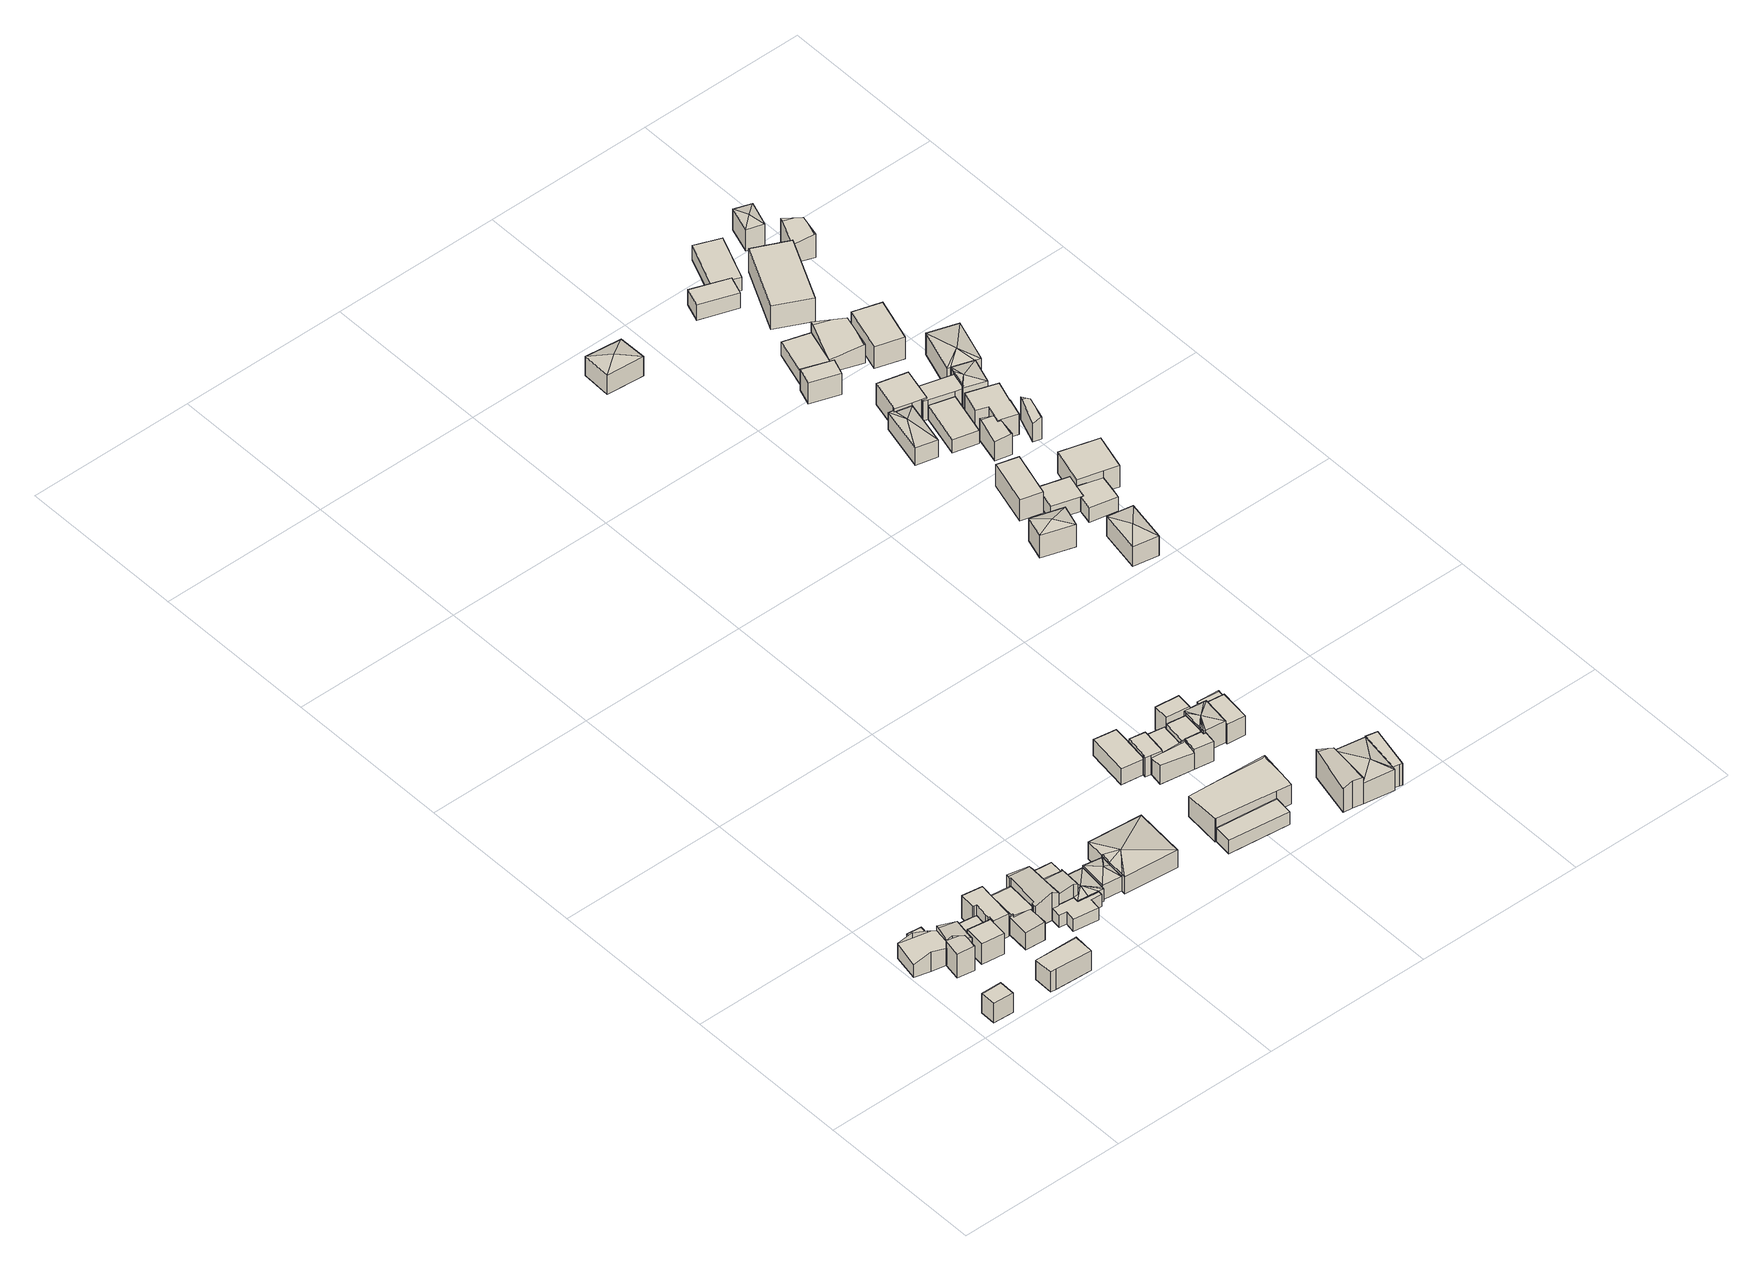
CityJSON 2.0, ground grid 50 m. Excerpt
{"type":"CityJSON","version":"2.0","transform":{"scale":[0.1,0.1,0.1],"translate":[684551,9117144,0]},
"CityObjects":{
"building1":{"type":"Building","attributes":{"Building Type":"Residential","Roof Shape":"gable","Roof Material":"Concrete Glazed Tile","Roof Material Code":"1","Roof Direction":"west","Building Height":6.56,"Roof Slope":25.6,"Footprint Area":29.04,"Solar PV Capacity Low":3.64,"Solar PV Capacity High":4.78,"Solar Annual Energy Low":5243,"Solar Annual Energy High":6910,"Suitable PV Area":21.71},"geometry":[{"type":"MultiSurface","lod":"2.2","boundaries":[[[0,1,2,3]],[[3,2,4,5]],[[2,1,6,4]],[[1,0,7,6]],[[0,3,5,7]],[[5,4,6,7]]]}]},
"building2":{"type":"Building","attributes":{"Building Type":"Residential","Roof Shape":"gable","Roof Material":"Concrete Aluminum Tile","Roof Material Code":"2","Roof Direction":"west","Building Height":4.33,"Roof Slope":33.1,"Footprint Area":86.75,"Solar PV Capacity Low":10.86,"Solar PV Capacity High":14.27,"Solar Annual Energy Low":15661,"Solar Annual Energy High":20641,"Suitable PV Area":64.84},"geometry":[{"type":"MultiSurface","lod":"2.2","boundaries":[[[8,9,10,11,12,13,14,15,16,17,18,19,20]],[[20,19,21,22]],[[19,23,21]],[[19,18,24,23]],[[18,17,25,24]],[[17,16,26,25]],[[16,15,27,26]],[[15,14,28,27]],[[14,13,29,28]],[[13,12,30,29]],[[12,11,31,30]],[[11,10,32,31]],[[10,9,33,32]],[[9,8,34,33]],[[8,20,22,34]],[[22,21,23,24,25,26,27,28,29,30,31,32,33,34]]]}]},
"building3":{"type":"Building","attributes":{"Building Type":"Residential","Roof Shape":"gable","Roof Material":"Concrete Glazed Tile","Roof Material Code":"1","Roof Direction":"west","Building Height":8,"Roof Slope":30.1,"Footprint Area":25.9,"Solar PV Capacity Low":3.24,"Solar PV Capacity High":4.26,"Solar Annual Energy Low":4676,"Solar Annual Energy High":6163,"Suitable PV Area":19.36},"geometry":[{"type":"MultiSurface","lod":"2.2","boundaries":[[[35,15,14,36,37]],[[37,36,38,39]],[[36,14,40,38]],[[14,15,41,40]],[[15,35,42,41]],[[35,37,39,42]],[[39,38,40,41,42]]]}]},
"building4":{"type":"Building","attributes":{"Building Type":"Residential","Roof Shape":"flat","Roof Material":"Concrete Glazed Tile","Roof Material Code":"1","Roof Direction":"west","Building Height":4.83,"Roof Slope":14.3,"Footprint Area":10.75,"Solar PV Capacity Low":1.35,"Solar PV Capacity High":1.77,"Solar Annual Energy Low":1941,"Solar Annual Energy High":2558,"Suitable PV Area":8.04},"geometry":[{"type":"MultiSurface","lod":"2.2","boundaries":[[[43,10,9,44]],[[44,9,45,46]],[[9,10,47,45]],[[10,43,48,47]],[[43,44,46,48]],[[46,45,47,48]]]}]},
"building5":{"type":"Building","attributes":{"Building Type":"Residential","Roof Shape":"gable","Roof Material":"Concrete Aluminum Tile","Roof Material Code":"2","Roof Direction":"west","Building Height":5.15,"Roof Slope":32.8,"Footprint Area":44.01,"Solar PV Capacity Low":5.51,"Solar PV Capacity High":7.24,"Solar Annual Energy Low":7946,"Solar Annual Energy High":10472,"Suitable PV Area":32.9},"geometry":[{"type":"MultiSurface","lod":"2.2","boundaries":[[[8,20,19,18,17,16,15,35,49,50,51]],[[51,50,52,53]],[[50,49,54,52]],[[49,35,55,54]],[[35,15,27,55]],[[15,16,56,27]],[[16,17,57,56]],[[17,18,58,57]],[[18,19,59,58]],[[19,20,60,59]],[[20,8,61,60]],[[8,51,53,61]],[[53,52,54,55,27,56,57,58,59,60,61]]]}]},
"building6":{"type":"Building","attributes":{"Building Type":"Residential","Roof Shape":"flat","Roof Material":"Concrete Glazed Tile","Roof Material Code":"1","Roof Direction":"west","Building Height":7.14,"Roof Slope":8.6,"Footprint Area":41.27,"Solar PV Capacity Low":5.17,"Solar PV Capacity High":6.79,"Solar Annual Energy Low":7451,"Solar Annual Energy High":9820,"Suitable PV Area":30.85},"geometry":[{"type":"MultiSurface","lod":"2.2","boundaries":[[[62,63,50,64,65,66,67]],[[67,66,68,69]],[[66,65,70,68]],[[65,64,71,70]],[[64,50,72,71]],[[50,63,73,72]],[[63,62,74,73]],[[62,67,69,74]],[[69,68,70,71,72,73,74]]]}]},
"building7":{"type":"Building","attributes":{"Building Type":"Residential","Roof Shape":"flat","Roof Material":"Concrete Glazed Tile","Roof Material Code":"1","Roof Direction":"west","Building Height":4.22,"Roof Slope":12.8,"Footprint Area":33.57,"Solar PV Capacity Low":4.2,"Solar PV Capacity High":5.52,"Solar Annual Energy Low":6061,"Solar Annual Energy High":7987,"Suitable PV Area":25.09},"geometry":[{"type":"MultiSurface","lod":"2.2","boundaries":[[[62,75,76,77,78,51,50,63]],[[63,50,79,80]],[[50,51,81,79]],[[51,78,82,81]],[[78,77,83,82]],[[77,76,84,83]],[[76,75,85,84]],[[75,62,86,85]],[[62,63,80,86]],[[80,79,81,82,83,84,85,86]]]}]},
"building8":{"type":"Building","attributes":{"Building Type":"Residential","Roof Shape":"gable","Roof Material":"Concrete Glazed Tile","Roof Material Code":"1","Roof Direction":"west","Building Height":6.62,"Roof Slope":29.9,"Footprint Area":75,"Solar PV Capacity Low":9.39,"Solar PV Capacity High":12.33,"Solar Annual Energy Low":13540,"Solar Annual Energy High":17845,"Suitable PV Area":56.06},"geometry":[{"type":"MultiSurface","lod":"2.2","boundaries":[[[87,88,89,90,91]],[[91,90,92,93]],[[90,89,94,92]],[[89,88,95,94]],[[88,87,96,95]],[[87,91,93,96]],[[93,92,94,95,96]]]}]},
"building9":{"type":"Building","attributes":{"Building Type":"Residential","Roof Shape":"shed","Roof Material":"Concrete Glazed Tile","Roof Material Code":"1","Roof Direction":"west","Building Height":7.67,"Roof Slope":14.9,"Footprint Area":63.16,"Solar PV Capacity Low":7.91,"Solar PV Capacity High":10.39,"Solar Annual Energy Low":11404,"Solar Annual Energy High":15029,"Suitable PV Area":47.21},"geometry":[{"type":"MultiSurface","lod":"2.2","boundaries":[[[97,78,77,76,75,62,67,66,98,99]],[[99,98,100,101]],[[98,66,102,100]],[[66,67,103,102]],[[67,62,104,103]],[[62,75,105,104]],[[75,76,106,105]],[[76,77,107,106]],[[77,78,108,107]],[[78,97,109,108]],[[97,99,101,109]],[[101,100,102,103,104,105,106,107,108,109]]]}]},
"building10":{"type":"Building","attributes":{"Building Type":"Residential","Roof Shape":"gable","Roof Material":"Clay Tile Shingle","Roof Material Code":"3","Roof Direction":"west","Building Height":5.82,"Roof Slope":33.6,"Footprint Area":36.24,"Solar PV Capacity Low":4.54,"Solar PV Capacity High":5.96,"Solar Annual Energy Low":6543,"Solar Annual Energy High":8623,"Suitable PV Area":27.09},"geometry":[{"type":"MultiSurface","lod":"2.2","boundaries":[[[110,111,112,113,114,115,116,117]],[[117,116,118,119]],[[116,115,120,118]],[[115,114,121,120]],[[114,113,122,121]],[[113,112,123,122]],[[112,111,124,123]],[[111,110,125,124]],[[110,117,119,125]],[[119,118,120,121,122,123,124,125]]]}]},
"building11":{"type":"Building","attributes":{"Building Type":"Residential","Roof Shape":"shed","Roof Material":"Concrete Aluminum Tile","Roof Material Code":"2","Roof Direction":"west","Building Height":5.62,"Roof Slope":10.4,"Footprint Area":59.29,"Solar PV Capacity Low":7.42,"Solar PV Capacity High":9.75,"Solar Annual Energy Low":10705,"Solar Annual Energy High":14108,"Suitable PV Area":44.32},"geometry":[{"type":"MultiSurface","lod":"2.2","boundaries":[[[117,116,115,126,127,128,129,130]],[[130,129,131,132]],[[129,128,133,131]],[[128,127,134,133]],[[127,126,135,134]],[[126,115,136,135]],[[115,116,137,136]],[[116,117,138,137]],[[117,130,132,138]],[[132,131,133,134,135,136,137,138]]]}]},
"building12":{"type":"Building","attributes":{"Building Type":"Residential","Roof Shape":"gable","Roof Material":"Concrete Aluminum Tile","Roof Material Code":"2","Roof Direction":"west","Building Height":7.51,"Roof Slope":33.9,"Footprint Area":84.85,"Solar PV Capacity Low":10.62,"Solar PV Capacity High":13.95,"Solar Annual Energy Low":15319,"Solar Annual Energy High":20189,"Suitable PV Area":63.43},"geometry":[{"type":"MultiSurface","lod":"2.2","boundaries":[[[139,129,128,127,126,140,141,142,143,144,145,146,147]],[[147,146,148,149]],[[146,145,150,148]],[[145,144,151,150]],[[144,143,152,151]],[[143,142,153,152]],[[142,141,154,153]],[[141,140,155,154]],[[140,126,156,155]],[[126,127,157,156]],[[127,128,158,157]],[[128,129,159,158]],[[129,139,160,159]],[[139,147,149,160]],[[149,148,150,151,152,153,154,155,156,157,158,159,160]]]}]},
"building13":{"type":"Building","attributes":{"Building Type":"Residential","Roof Shape":"flat","Roof Material":"Concrete Glazed Tile","Roof Material Code":"1","Roof Direction":"west","Building Height":4.14,"Roof Slope":5.6,"Footprint Area":54.64,"Solar PV Capacity Low":6.84,"Solar PV Capacity High":8.99,"Solar Annual Energy Low":9864,"Solar Annual Energy High":13000,"Suitable PV Area":40.84},"geometry":[{"type":"MultiSurface","lod":"2.2","boundaries":[[[161,162,163,164,165,166,144,143,142,167,168,169,170,171]],[[171,170,172,173]],[[170,169,174,172]],[[169,168,175,174]],[[168,167,176,175]],[[167,142,177,176]],[[142,143,178,177]],[[143,144,179,178]],[[144,166,180,179]],[[166,165,181,180]],[[165,164,182,181]],[[164,163,183,182]],[[163,162,184,183]],[[162,161,185,184]],[[161,171,173,185]],[[173,172,174,175,176,177,178,179,180,181,182,183,184,185]]]}]},
"building14":{"type":"Building","attributes":{"Building Type":"Residential","Roof Shape":"gable","Roof Material":"Concrete Aluminum Tile","Roof Material Code":"2","Roof Direction":"west","Building Height":7.46,"Roof Slope":31.8,"Footprint Area":38.6,"Solar PV Capacity Low":4.83,"Solar PV Capacity High":6.35,"Solar Annual Energy Low":6969,"Solar Annual Energy High":9184,"Suitable PV Area":28.85},"geometry":[{"type":"MultiSurface","lod":"2.2","boundaries":[[[186,145,144,166,165,187,188,189]],[[189,188,190,191]],[[188,187,192,190]],[[187,165,193,192]],[[165,166,194,193]],[[166,144,195,194]],[[144,145,150,195]],[[145,186,196,150]],[[186,189,191,196]],[[190,192,193,194,195,150,196,191]]]}]},
"building15":{"type":"Building","attributes":{"Building Type":"Residential","Roof Shape":"gable","Roof Material":"Concrete Glazed Tile","Roof Material Code":"1","Roof Direction":"west","Building Height":6.41,"Roof Slope":27.8,"Footprint Area":28.3,"Solar PV Capacity Low":3.54,"Solar PV Capacity High":4.65,"Solar Annual Energy Low":5110,"Solar Annual Energy High":6734,"Suitable PV Area":21.16},"geometry":[{"type":"MultiSurface","lod":"2.2","boundaries":[[[146,145,186,189,197,198,199]],[[199,198,200,201]],[[198,197,202,200]],[[197,189,203,202]],[[189,186,204,203]],[[186,145,205,204]],[[145,146,206,205]],[[146,199,201,206]],[[201,200,202,203,204,205,206]]]}]},
"building16":{"type":"Building","attributes":{"Building Type":"Residential","Roof Shape":"hip","Roof Material":"Concrete Aluminum Tile","Roof Material Code":"2","Roof Direction":"west","Building Height":4.28,"Roof Slope":26.3,"Footprint Area":61.11,"Solar PV Capacity Low":7.65,"Solar PV Capacity High":10.05,"Solar Annual Energy Low":11032,"Solar Annual Energy High":14540,"Suitable PV Area":45.68},"geometry":[{"type":"MultiSurface","lod":"2.2","boundaries":[[[197,189,188,187,165,164,163,162,207,208,209]],[[209,208,210,211]],[[208,207,212,210]],[[207,162,213,212]],[[162,163,214,213]],[[163,164,215,214]],[[164,165,216,215]],[[165,187,217,216]],[[187,188,218,217]],[[188,189,219,218]],[[189,197,220,219]],[[197,209,211,220]],[[211,210,221]],[[210,212,221]],[[212,213,221]],[[213,214,221]],[[214,215,221]],[[215,216,221]],[[216,217,221]],[[217,218,221]],[[218,219,221]],[[219,220,221]],[[220,211,221]]]}]},
"building17":{"type":"Building","attributes":{"Building Type":"Residential","Roof Shape":"hip","Roof Material":"Concrete Aluminum Tile","Roof Material Code":"2","Roof Direction":"west","Building Height":5.01,"Roof Slope":21.9,"Footprint Area":48.88,"Solar PV Capacity Low":6.12,"Solar PV Capacity High":8.04,"Solar Annual Energy Low":8825,"Solar Annual Energy High":11631,"Suitable PV Area":36.54},"geometry":[{"type":"MultiSurface","lod":"2.2","boundaries":[[[222,223,209,208,224,225]],[[225,224,226,227]],[[224,208,228,226]],[[208,209,229,228]],[[209,223,230,229]],[[223,222,231,230]],[[222,225,227,231]],[[227,226,232]],[[226,228,232]],[[228,229,232]],[[229,230,232]],[[230,231,232]],[[231,227,232]]]}]},
"building18":{"type":"Building","attributes":{"Building Type":"Residential","Roof Shape":"hip","Roof Material":"Concrete Aluminum Tile","Roof Material Code":"2","Roof Direction":"west","Building Height":5.93,"Roof Slope":24.3,"Footprint Area":249.22,"Solar PV Capacity Low":31.2,"Solar PV Capacity High":40.98,"Solar Annual Energy Low":44995,"Solar Annual Energy High":59300,"Suitable PV Area":186.29},"geometry":[{"type":"MultiSurface","lod":"2.2","boundaries":[[[233,234,235,236,223,222,225,224]],[[224,225,237,238]],[[225,222,239,237]],[[222,223,240,239]],[[223,236,241,240]],[[236,235,242,241]],[[235,234,243,242]],[[234,233,244,243]],[[233,224,238,244]],[[238,237,245]],[[237,239,245]],[[239,240,245]],[[240,241,245]],[[241,242,245]],[[242,243,245]],[[243,244,245]],[[244,238,245]]]}]},
"building19":{"type":"Building","attributes":{"Building Type":"Residential","Roof Shape":"shed","Roof Material":"Concrete Glazed Tile","Roof Material Code":"1","Roof Direction":"west","Building Height":4.21,"Roof Slope":19.1,"Footprint Area":102.06,"Solar PV Capacity Low":12.78,"Solar PV Capacity High":16.78,"Solar Annual Energy Low":18427,"Solar Annual Energy High":24285,"Suitable PV Area":76.29},"geometry":[{"type":"MultiSurface","lod":"2.2","boundaries":[[[246,247,248,249]],[[249,248,250,251]],[[248,247,252,250]],[[247,246,253,252]],[[246,249,251,253]],[[251,250,252,253]]]}]},
"building20":{"type":"Building","attributes":{"Building Type":"Residential","Roof Shape":"shed","Roof Material":"Clay Tile Shingle","Roof Material Code":"3","Roof Direction":"west","Building Height":5.16,"Roof Slope":17.1,"Footprint Area":86.56,"Solar PV Capacity Low":10.84,"Solar PV Capacity High":14.24,"Solar Annual Energy Low":15628,"Solar Annual Energy High":20597,"Suitable PV Area":64.71},"geometry":[{"type":"MultiSurface","lod":"2.2","boundaries":[[[254,255,256,257,258,259]],[[259,258,260,261]],[[258,257,262,260]],[[257,256,263,262]],[[256,255,264,263]],[[255,254,265,264]],[[254,259,261,265]],[[261,260,262,263,264,265]]]}]},
"building21":{"type":"Building","attributes":{"Building Type":"Residential","Roof Shape":"gable","Roof Material":"Concrete Aluminum Tile","Roof Material Code":"2","Roof Direction":"west","Building Height":6.67,"Roof Slope":31.3,"Footprint Area":261.2,"Solar PV Capacity Low":32.7,"Solar PV Capacity High":42.95,"Solar Annual Energy Low":47159,"Solar Annual Energy High":62151,"Suitable PV Area":195.25},"geometry":[{"type":"MultiSurface","lod":"2.2","boundaries":[[[266,247,246,267,268,269]],[[269,268,270,271]],[[268,267,272,270]],[[267,246,273,272]],[[246,247,274,273]],[[247,266,275,274]],[[266,269,271,275]],[[271,270,272,273,274,275]]]}]},
"building22":{"type":"Building","attributes":{"Building Type":"Residential","Roof Shape":"shed","Roof Material":"Concrete Aluminum Tile","Roof Material Code":"2","Roof Direction":"west","Building Height":6.36,"Roof Slope":17.9,"Footprint Area":37.44,"Solar PV Capacity Low":4.69,"Solar PV Capacity High":6.16,"Solar Annual Energy Low":6759,"Solar Annual Energy High":8908,"Suitable PV Area":27.98},"geometry":[{"type":"MultiSurface","lod":"2.2","boundaries":[[[276,257,256,255,277,278,279,280,281]],[[281,280,282,283]],[[280,279,284,282]],[[279,278,285,284]],[[278,277,286,285]],[[277,255,287,286]],[[255,256,288,287]],[[256,257,289,288]],[[257,276,290,289]],[[276,281,283,290]],[[283,282,284,285,286,287,288,289,290]]]}]},
"building23":{"type":"Building","attributes":{"Building Type":"Residential","Roof Shape":"gable","Roof Material":"Concrete Glazed Tile","Roof Material Code":"1","Roof Direction":"west","Building Height":5.5,"Roof Slope":32.8,"Footprint Area":42.74,"Solar PV Capacity Low":5.35,"Solar PV Capacity High":7.03,"Solar Annual Energy Low":7717,"Solar Annual Energy High":10170,"Suitable PV Area":31.95},"geometry":[{"type":"MultiSurface","lod":"2.2","boundaries":[[[291,292,279,278,293,294]],[[294,293,295,296]],[[293,278,297,295]],[[278,279,298,297]],[[279,292,299,298]],[[292,291,300,299]],[[291,294,296,300]],[[296,295,297,298,299,300]]]}]},
"building24":{"type":"Building","attributes":{"Building Type":"Residential","Roof Shape":"flat","Roof Material":"Concrete Aluminum Tile","Roof Material Code":"2","Roof Direction":"west","Building Height":4.81,"Roof Slope":10.3,"Footprint Area":49.12,"Solar PV Capacity Low":6.15,"Solar PV Capacity High":8.08,"Solar Annual Energy Low":8868,"Solar Annual Energy High":11688,"Suitable PV Area":36.72},"geometry":[{"type":"MultiSurface","lod":"2.2","boundaries":[[[301,302,303,276,281,280,279,292,304]],[[304,292,305,306]],[[292,279,307,305]],[[279,280,308,307]],[[280,281,309,308]],[[281,276,310,309]],[[276,303,311,310]],[[303,302,312,311]],[[302,301,313,312]],[[301,304,306,313]],[[306,305,307,308,309,310,311,312,313]]]}]},
"building25":{"type":"Building","attributes":{"Building Type":"Residential","Roof Shape":"shed","Roof Material":"Concrete Glazed Tile","Roof Material Code":"1","Roof Direction":"west","Building Height":6.59,"Roof Slope":18.1,"Footprint Area":25.32,"Solar PV Capacity Low":3.17,"Solar PV Capacity High":4.16,"Solar Annual Energy Low":4572,"Solar Annual Energy High":6026,"Suitable PV Area":18.93},"geometry":[{"type":"MultiSurface","lod":"2.2","boundaries":[[[314,315,316,291,294,317]],[[317,294,318,319]],[[294,291,320,318]],[[291,316,321,320]],[[316,315,322,321]],[[315,314,323,322]],[[314,317,319,323]],[[319,318,320,321,322,323]]]}]},
"building26":{"type":"Building","attributes":{"Building Type":"Residential","Roof Shape":"flat","Roof Material":"Concrete Aluminum Tile","Roof Material Code":"2","Roof Direction":"west","Building Height":6.54,"Roof Slope":5.7,"Footprint Area":40.6,"Solar PV Capacity Low":5.08,"Solar PV Capacity High":6.68,"Solar Annual Energy Low":7330,"Solar Annual Energy High":9661,"Suitable PV Area":30.35},"geometry":[{"type":"MultiSurface","lod":"2.2","boundaries":[[[301,304,292,291,324,316,325,326,327]],[[327,326,328,329]],[[326,325,330,328]],[[325,316,331,330]],[[316,324,332,331]],[[324,291,333,332]],[[291,292,334,333]],[[292,304,335,334]],[[304,301,336,335]],[[301,327,329,336]],[[329,328,330,331,332,333,334,335,336]]]}]},
"building27":{"type":"Building","attributes":{"Building Type":"Residential","Roof Shape":"flat","Roof Material":"Concrete Glazed Tile","Roof Material Code":"1","Roof Direction":"west","Building Height":7.83,"Roof Slope":6.2,"Footprint Area":33.21,"Solar PV Capacity Low":4.16,"Solar PV Capacity High":5.46,"Solar Annual Energy Low":5995,"Solar Annual Energy High":7901,"Suitable PV Area":24.82},"geometry":[{"type":"MultiSurface","lod":"2.2","boundaries":[[[337,338,339,340]],[[340,339,341,342]],[[339,338,343,341]],[[338,337,344,343]],[[337,340,342,344]],[[342,341,343,344]]]}]},
"building28":{"type":"Building","attributes":{"Building Type":"Residential","Roof Shape":"hip","Roof Material":"Concrete Aluminum Tile","Roof Material Code":"2","Roof Direction":"west","Building Height":7.27,"Roof Slope":23.2,"Footprint Area":58.47,"Solar PV Capacity Low":7.32,"Solar PV Capacity High":9.62,"Solar Annual Energy Low":10556,"Solar Annual Energy High":13912,"Suitable PV Area":43.71},"geometry":[{"type":"MultiSurface","lod":"2.2","boundaries":[[[326,327,325,324,316,315,314,345,346,347,348,349]],[[349,348,350,351]],[[348,347,352,350]],[[347,346,353,352]],[[346,345,354,353]],[[345,314,355,354]],[[314,315,356,355]],[[315,316,357,356]],[[316,324,358,357]],[[324,325,359,358]],[[325,327,360,359]],[[327,326,361,360]],[[326,349,351,361]],[[351,350,362]],[[350,352,362]],[[352,353,362]],[[353,354,362]],[[354,355,362]],[[355,356,362]],[[356,357,362]],[[357,358,362]],[[358,359,362]],[[359,360,362]],[[360,361,362]],[[361,351,362]]]}]},
"building29":{"type":"Building","attributes":{"Building Type":"Residential","Roof Shape":"gable","Roof Material":"Concrete Glazed Tile","Roof Material Code":"1","Roof Direction":"northwest","Building Height":7.85,"Roof Slope":31.2,"Footprint Area":73.95,"Solar PV Capacity Low":9.26,"Solar PV Capacity High":12.16,"Solar Annual Energy Low":13350,"Solar Annual Energy High":17595,"Suitable PV Area":55.27},"geometry":[{"type":"MultiSurface","lod":"2.2","boundaries":[[[363,364,365,366,367]],[[367,366,368,369]],[[366,365,370,368]],[[365,364,371,370]],[[364,363,372,371]],[[363,367,369,372]],[[369,368,370,371,372]]]}]},
"building30":{"type":"Building","attributes":{"Building Type":"Residential","Roof Shape":"flat","Roof Material":"Concrete Aluminum Tile","Roof Material Code":"2","Roof Direction":"west","Building Height":6.59,"Roof Slope":13.3,"Footprint Area":50.72,"Solar PV Capacity Low":6.35,"Solar PV Capacity High":8.34,"Solar Annual Energy Low":9157,"Solar Annual Energy High":12068,"Suitable PV Area":37.91},"geometry":[{"type":"MultiSurface","lod":"2.2","boundaries":[[[346,347,373,374,375]],[[375,374,376,377]],[[374,373,378,376]],[[373,347,379,378]],[[347,346,380,379]],[[346,375,377,380]],[[377,376,378,379,380]]]}]},
"building31":{"type":"Building","attributes":{"Building Type":"Residential","Roof Shape":"gable","Roof Material":"Concrete Glazed Tile","Roof Material Code":"1","Roof Direction":"west","Building Height":4.67,"Roof Slope":34,"Footprint Area":19.75,"Solar PV Capacity Low":2.47,"Solar PV Capacity High":3.25,"Solar Annual Energy Low":3566,"Solar Annual Energy High":4700,"Suitable PV Area":14.76},"geometry":[{"type":"MultiSurface","lod":"2.2","boundaries":[[[348,346,375,381,382,383]],[[383,382,384,385]],[[382,381,386,384]],[[381,375,387,386]],[[375,346,388,387]],[[346,348,389,388]],[[348,383,385,389]],[[385,384,386,387,388,389]]]}]},
"building32":{"type":"Building","attributes":{"Building Type":"Residential","Roof Shape":"hip","Roof Material":"Concrete Aluminum Tile","Roof Material Code":"2","Roof Direction":"northwest","Building Height":7.1,"Roof Slope":21.2,"Footprint Area":127.53,"Solar PV Capacity Low":15.97,"Solar PV Capacity High":20.97,"Solar Annual Energy Low":23025,"Solar Annual Energy High":30345,"Suitable PV Area":95.33},"geometry":[{"type":"MultiSurface","lod":"2.2","boundaries":[[[364,390,391,392,365]],[[365,392,393,394]],[[392,391,395,393]],[[391,390,396,395]],[[390,364,397,396]],[[364,365,394,397]],[[394,393,398]],[[393,395,398]],[[395,396,398]],[[396,397,398]],[[397,394,398]]]}]},
"building33":{"type":"Building","attributes":{"Building Type":"Residential","Roof Shape":"flat","Roof Material":"Concrete Glazed Tile","Roof Material Code":"1","Roof Direction":"northwest","Building Height":7.33,"Roof Slope":8.2,"Footprint Area":39.61,"Solar PV Capacity Low":4.96,"Solar PV Capacity High":6.51,"Solar Annual Energy Low":7151,"Solar Annual Energy High":9425,"Suitable PV Area":29.61},"geometry":[{"type":"MultiSurface","lod":"2.2","boundaries":[[[392,391,399,400,401]],[[401,400,402,403]],[[400,399,404,402]],[[399,391,405,404]],[[391,392,406,405]],[[392,401,403,406]],[[403,402,404,405,406]]]}]},
"building34":{"type":"Building","attributes":{"Building Type":"Residential","Roof Shape":"hip","Roof Material":"Concrete Glazed Tile","Roof Material Code":"1","Roof Direction":"northwest","Building Height":6.62,"Roof Slope":29,"Footprint Area":93.18,"Solar PV Capacity Low":11.67,"Solar PV Capacity High":15.32,"Solar Annual Energy Low":16822,"Solar Annual Energy High":22170,"Suitable PV Area":69.65},"geometry":[{"type":"MultiSurface","lod":"2.2","boundaries":[[[407,408,409,410]],[[410,409,411,412]],[[409,408,413,411]],[[408,407,414,413]],[[407,410,412,414]],[[412,411,415]],[[411,413,415]],[[413,414,415]],[[414,412,415]]]}]},
"building35":{"type":"Building","attributes":{"Building Type":"Residential","Roof Shape":"hip","Roof Material":"Concrete Glazed Tile","Roof Material Code":"1","Roof Direction":"northwest","Building Height":7.68,"Roof Slope":23.5,"Footprint Area":66.48,"Solar PV Capacity Low":8.32,"Solar PV Capacity High":10.93,"Solar Annual Energy Low":12003,"Solar Annual Energy High":15818,"Suitable PV Area":49.69},"geometry":[{"type":"MultiSurface","lod":"2.2","boundaries":[[[416,417,418,419]],[[419,418,420,421]],[[418,417,422,420]],[[417,416,423,422]],[[416,419,421,423]],[[421,420,424]],[[420,422,424]],[[422,423,424]],[[423,421,424]]]}]},
"building36":{"type":"Building","attributes":{"Building Type":"Residential","Roof Shape":"shed","Roof Material":"Concrete Aluminum Tile","Roof Material Code":"2","Roof Direction":"northwest","Building Height":7.21,"Roof Slope":12.2,"Footprint Area":90.08,"Solar PV Capacity Low":11.28,"Solar PV Capacity High":14.81,"Solar Annual Energy Low":16264,"Solar Annual Energy High":21435,"Suitable PV Area":67.34},"geometry":[{"type":"MultiSurface","lod":"2.2","boundaries":[[[425,426,427,428]],[[428,427,429,430]],[[427,426,431,429]],[[426,425,432,431]],[[425,428,430,432]],[[430,429,431,432]]]}]},
"building37":{"type":"Building","attributes":{"Building Type":"Residential","Roof Shape":"hip","Roof Material":"Concrete Glazed Tile","Roof Material Code":"1","Roof Direction":"northwest","Building Height":6.71,"Roof Slope":27.2,"Footprint Area":95.72,"Solar PV Capacity Low":11.99,"Solar PV Capacity High":15.74,"Solar Annual Energy Low":17282,"Solar Annual Energy High":22777,"Suitable PV Area":71.55},"geometry":[{"type":"MultiSurface","lod":"2.2","boundaries":[[[433,434,435,436]],[[436,435,437,438]],[[435,434,439,437]],[[434,433,440,439]],[[433,436,438,440]],[[438,437,441]],[[437,439,441]],[[439,440,441]],[[440,438,441]]]}]},
"building38":{"type":"Building","attributes":{"Building Type":"Residential","Roof Shape":"hip","Roof Material":"Concrete Aluminum Tile","Roof Material Code":"2","Roof Direction":"northwest","Building Height":5.93,"Roof Slope":24.7,"Footprint Area":88.66,"Solar PV Capacity Low":11.1,"Solar PV Capacity High":14.58,"Solar Annual Energy Low":16007,"Solar Annual Energy High":21096,"Suitable PV Area":66.27},"geometry":[{"type":"MultiSurface","lod":"2.2","boundaries":[[[442,443,444,445,446,447]],[[447,446,448,449]],[[446,445,450,448]],[[445,444,451,450]],[[444,443,452,451]],[[443,442,453,452]],[[442,447,449,453]],[[449,448,454]],[[448,450,454]],[[450,451,454]],[[451,452,454]],[[452,453,454]],[[453,449,454]]]}]},
"building39":{"type":"Building","attributes":{"Building Type":"Residential","Roof Shape":"shed","Roof Material":"Concrete Aluminum Tile","Roof Material Code":"2","Roof Direction":"northwest","Building Height":4.9,"Roof Slope":11.2,"Footprint Area":67.92,"Solar PV Capacity Low":8.5,"Solar PV Capacity High":11.17,"Solar Annual Energy Low":12262,"Solar Annual Energy High":16160,"Suitable PV Area":50.77},"geometry":[{"type":"MultiSurface","lod":"2.2","boundaries":[[[455,456,457,458,459,460]],[[460,459,461,462]],[[459,458,463,461]],[[458,457,464,463]],[[457,456,465,464]],[[456,455,466,465]],[[455,460,462,466]],[[462,461,463,464,465,466]]]}]},
"building40":{"type":"Building","attributes":{"Building Type":"Residential","Roof Shape":"shed","Roof Material":"Concrete Glazed Tile","Roof Material Code":"1","Roof Direction":"northwest","Building Height":7.05,"Roof Slope":15.8,"Footprint Area":46.32,"Solar PV Capacity Low":5.8,"Solar PV Capacity High":7.62,"Solar Annual Energy Low":8362,"Solar Annual Energy High":11021,"Suitable PV Area":34.62},"geometry":[{"type":"MultiSurface","lod":"2.2","boundaries":[[[467,468,469,470]],[[470,469,471,472]],[[469,468,473,471]],[[468,467,474,473]],[[467,470,472,474]],[[472,471,473,474]]]}]},
"building41":{"type":"Building","attributes":{"Building Type":"Residential","Roof Shape":"shed","Roof Material":"Concrete Aluminum Tile","Roof Material Code":"2","Roof Direction":"northwest","Building Height":4.84,"Roof Slope":17.8,"Footprint Area":61.56,"Solar PV Capacity Low":7.71,"Solar PV Capacity High":10.12,"Solar Annual Energy Low":11115,"Solar Annual Energy High":14649,"Suitable PV Area":46.02},"geometry":[{"type":"MultiSurface","lod":"2.2","boundaries":[[[475,476,477,459,458,457,478,479]],[[479,478,480,481]],[[478,457,482,480]],[[457,458,483,482]],[[458,459,484,483]],[[459,477,485,484]],[[477,476,486,485]],[[476,475,487,486]],[[475,479,481,487]],[[481,480,482,483,484,485,486,487]]]}]},
"building42":{"type":"Building","attributes":{"Building Type":"Residential","Roof Shape":"shed","Roof Material":"Asbestos Sheet","Roof Material Code":"4","Roof Direction":"northwest","Building Height":6.89,"Roof Slope":17,"Footprint Area":89.09,"Solar PV Capacity Low":11.15,"Solar PV Capacity High":14.65,"Solar Annual Energy Low":16085,"Solar Annual Energy High":21199,"Suitable PV Area":66.6},"geometry":[{"type":"MultiSurface","lod":"2.2","boundaries":[[[444,443,442,488,489,490,491,492]],[[492,491,493,494]],[[491,490,495,493]],[[490,489,496,495]],[[489,488,497,496]],[[488,442,498,497]],[[442,443,499,498]],[[443,444,500,499]],[[444,492,494,500]],[[494,493,495,496,497,498,499,500]]]}]},
"building43":{"type":"Building","attributes":{"Building Type":"Residential","Roof Shape":"flat","Roof Material":"Concrete Glazed Tile","Roof Material Code":"1","Roof Direction":"northwest","Building Height":4.6,"Roof Slope":9.8,"Footprint Area":113.56,"Solar PV Capacity Low":14.22,"Solar PV Capacity High":18.67,"Solar Annual Energy Low":20502,"Solar Annual Energy High":27020,"Suitable PV Area":84.88},"geometry":[{"type":"MultiSurface","lod":"2.2","boundaries":[[[501,502,503,504]],[[504,503,505,506]],[[503,502,507,505]],[[502,501,508,507]],[[501,504,506,508]],[[506,505,507,508]]]}]},
"building44":{"type":"Building","attributes":{"Building Type":"Residential","Roof Shape":"shed","Roof Material":"Concrete Aluminum Tile","Roof Material Code":"2","Roof Direction":"northwest","Building Height":4.47,"Roof Slope":17.1,"Footprint Area":98.86,"Solar PV Capacity Low":12.38,"Solar PV Capacity High":16.26,"Solar Annual Energy Low":17849,"Solar Annual Energy High":23524,"Suitable PV Area":73.9},"geometry":[{"type":"MultiSurface","lod":"2.2","boundaries":[[[509,510,511,512]],[[512,511,513,514]],[[511,510,515,513]],[[510,509,516,515]],[[509,512,514,516]],[[514,513,515,516]]]}]},
"building45":{"type":"Building","attributes":{"Building Type":"Residential","Roof Shape":"gable","Roof Material":"Concrete Glazed Tile","Roof Material Code":"1","Roof Direction":"northwest","Building Height":6.38,"Roof Slope":31.5,"Footprint Area":37.66,"Solar PV Capacity Low":4.72,"Solar PV Capacity High":6.19,"Solar Annual Energy Low":6799,"Solar Annual Energy High":8961,"Suitable PV Area":28.15},"geometry":[{"type":"MultiSurface","lod":"2.2","boundaries":[[[517,518,519,520,521,522]],[[522,521,523,524]],[[521,520,525,523]],[[520,519,526,525]],[[519,518,527,526]],[[518,517,528,527]],[[517,522,524,528]],[[524,523,525,526,527,528]]]}]},
"building46":{"type":"Building","attributes":{"Building Type":"Residential","Roof Shape":"flat","Roof Material":"Concrete Aluminum Tile","Roof Material Code":"2","Roof Direction":"northwest","Building Height":7.32,"Roof Slope":5.9,"Footprint Area":129.43,"Solar PV Capacity Low":16.21,"Solar PV Capacity High":21.28,"Solar Annual Energy Low":23367,"Solar Annual Energy High":30796,"Suitable PV Area":96.75},"geometry":[{"type":"MultiSurface","lod":"2.2","boundaries":[[[529,530,531,477,532,533,534]],[[534,533,535,536]],[[533,532,537,535]],[[532,477,538,537]],[[477,531,539,538]],[[531,530,540,539]],[[530,529,541,540]],[[529,534,536,541]],[[536,535,537,538,539,540,541]]]}]},
"building47":{"type":"Building","attributes":{"Building Type":"Residential","Roof Shape":"shed","Roof Material":"Concrete Aluminum Tile","Roof Material Code":"2","Roof Direction":"northwest","Building Height":6.51,"Roof Slope":10,"Footprint Area":56.16,"Solar PV Capacity Low":7.03,"Solar PV Capacity High":9.23,"Solar Annual Energy Low":10139,"Solar Annual Energy High":13362,"Suitable PV Area":41.98},"geometry":[{"type":"MultiSurface","lod":"2.2","boundaries":[[[542,490,489,488,543,510,509,544,545,546]],[[546,545,547,548]],[[545,544,549,547]],[[544,509,550,549]],[[509,510,551,550]],[[510,543,552,551]],[[543,488,553,552]],[[488,489,554,553]],[[489,490,555,554]],[[490,542,556,555]],[[542,546,548,556]],[[548,547,549,550,551,552,553,554,555,556]]]}]},
"building48":{"type":"Building","attributes":{"Building Type":"Residential","Roof Shape":"flat","Roof Material":"Concrete Glazed Tile","Roof Material Code":"1","Roof Direction":"northwest","Building Height":5.2,"Roof Slope":9.2,"Footprint Area":67.94,"Solar PV Capacity Low":8.51,"Solar PV Capacity High":11.17,"Solar Annual Energy Low":12265,"Solar Annual Energy High":16165,"Suitable PV Area":50.78},"geometry":[{"type":"MultiSurface","lod":"2.2","boundaries":[[[557,558,559,560]],[[560,559,561,562]],[[559,558,563,561]],[[558,557,564,563]],[[557,560,562,564]],[[562,561,563,564]]]}]},
"building49":{"type":"Building","attributes":{"Building Type":"Residential","Roof Shape":"shed","Roof Material":"Concrete Aluminum Tile","Roof Material Code":"2","Roof Direction":"northwest","Building Height":6.99,"Roof Slope":15.1,"Footprint Area":92.47,"Solar PV Capacity Low":11.58,"Solar PV Capacity High":15.21,"Solar Annual Energy Low":16694,"Solar Annual Energy High":22001,"Suitable PV Area":69.12},"geometry":[{"type":"MultiSurface","lod":"2.2","boundaries":[[[565,566,567,568,519,518,517,569,570,571]],[[571,570,572,573]],[[570,569,574,572]],[[569,517,575,574]],[[517,518,576,575]],[[518,519,577,576]],[[519,568,578,577]],[[568,567,579,578]],[[567,566,580,579]],[[566,565,581,580]],[[565,571,573,581]],[[573,572,574,575,576,577,578,579,580,581]]]}]},
"building50":{"type":"Building","attributes":{"Building Type":"Residential","Roof Shape":"gable","Roof Material":"Clay Tile Shingle","Roof Material Code":"3","Roof Direction":"northwest","Building Height":4.39,"Roof Slope":28.1,"Footprint Area":117.09,"Solar PV Capacity Low":14.66,"Solar PV Capacity High":19.26,"Solar Annual Energy Low":21140,"Solar Annual Energy High":27861,"Suitable PV Area":87.53},"geometry":[{"type":"MultiSurface","lod":"2.2","boundaries":[[[582,583,584,585]],[[585,584,586,587]],[[584,583,588,586]],[[583,582,589,588]],[[582,585,587,589]],[[587,586,588,589]]]}]},
"building51":{"type":"Building","attributes":{"Building Type":"Residential","Roof Shape":"gable","Roof Material":"Concrete Glazed Tile","Roof Material Code":"1","Roof Direction":"northwest","Building Height":6.26,"Roof Slope":34.3,"Footprint Area":21.22,"Solar PV Capacity Low":2.66,"Solar PV Capacity High":3.49,"Solar Annual Energy Low":3831,"Solar Annual Energy High":5049,"Suitable PV Area":15.86},"geometry":[{"type":"MultiSurface","lod":"2.2","boundaries":[[[590,591,592,593]],[[593,592,594,595]],[[592,591,596,594]],[[591,590,597,596]],[[590,593,595,597]],[[595,594,596,597]]]}]},
"building52":{"type":"Building","attributes":{"Building Type":"Residential","Roof Shape":"hip","Roof Material":"Concrete Aluminum Tile","Roof Material Code":"2","Roof Direction":"northwest","Building Height":7.36,"Roof Slope":25.7,"Footprint Area":50.88,"Solar PV Capacity Low":6.37,"Solar PV Capacity High":8.37,"Solar Annual Energy Low":9186,"Solar Annual Energy High":12106,"Suitable PV Area":38.03},"geometry":[{"type":"MultiSurface","lod":"2.2","boundaries":[[[542,546,545,544,598,599,600,601]],[[601,600,602,603]],[[600,599,604,602]],[[599,598,605,604]],[[598,544,606,605]],[[544,545,607,606]],[[545,546,608,607]],[[546,542,609,608]],[[542,601,603,609]],[[603,602,610]],[[602,604,610]],[[604,605,610]],[[605,606,610]],[[606,607,610]],[[607,608,610]],[[608,609,610]],[[609,603,610]]]}]},
"building53":{"type":"Building","attributes":{"Building Type":"Residential","Roof Shape":"flat","Roof Material":"Concrete Glazed Tile","Roof Material Code":"1","Roof Direction":"northwest","Building Height":7.35,"Roof Slope":11.7,"Footprint Area":115.46,"Solar PV Capacity Low":14.46,"Solar PV Capacity High":18.99,"Solar Annual Energy Low":20846,"Solar Annual Energy High":27474,"Suitable PV Area":86.31},"geometry":[{"type":"MultiSurface","lod":"2.2","boundaries":[[[611,612,613,614]],[[614,613,615,616]],[[613,612,617,615]],[[612,611,618,617]],[[611,614,616,618]],[[616,615,617,618]]]}]},
"building54":{"type":"Building","attributes":{"Building Type":"Residential","Roof Shape":"shed","Roof Material":"Concrete Aluminum Tile","Roof Material Code":"2","Roof Direction":"northwest","Building Height":4.55,"Roof Slope":19.1,"Footprint Area":115.22,"Solar PV Capacity Low":14.43,"Solar PV Capacity High":18.95,"Solar Annual Energy Low":20803,"Solar Annual Energy High":27417,"Suitable PV Area":86.13},"geometry":[{"type":"MultiSurface","lod":"2.2","boundaries":[[[619,620,621,622]],[[622,621,623,624]],[[621,620,625,623]],[[620,619,626,625]],[[619,622,624,626]],[[624,623,625,626]]]}]},
"building55":{"type":"Building","attributes":{"Building Type":"Residential","Roof Shape":"flat","Roof Material":"Concrete Glazed Tile","Roof Material Code":"1","Roof Direction":"northwest","Building Height":7.97,"Roof Slope":6.5,"Footprint Area":241.09,"Solar PV Capacity Low":30.19,"Solar PV Capacity High":39.65,"Solar Annual Energy Low":43528,"Solar Annual Energy High":57366,"Suitable PV Area":180.22},"geometry":[{"type":"MultiSurface","lod":"2.2","boundaries":[[[627,628,629,630]],[[630,629,631,632]],[[629,628,633,631]],[[628,627,634,633]],[[627,630,632,634]],[[632,631,633,634]]]}]},
"building56":{"type":"Building","attributes":{"Building Type":"Residential","Roof Shape":"hip","Roof Material":"Asbestos Sheet","Roof Material Code":"4","Roof Direction":"northwest","Building Height":7.32,"Roof Slope":27.7,"Footprint Area":125.81,"Solar PV Capacity Low":15.75,"Solar PV Capacity High":20.69,"Solar Annual Energy Low":22714,"Solar Annual Energy High":29935,"Suitable PV Area":94.04},"geometry":[{"type":"MultiSurface","lod":"2.2","boundaries":[[[635,601,600,636,637,638]],[[638,637,639,640]],[[637,636,641,639]],[[636,600,642,641]],[[600,601,643,642]],[[601,635,644,643]],[[635,638,640,644]],[[640,639,645]],[[639,641,645]],[[641,642,645]],[[642,643,645]],[[643,644,645]],[[644,640,645]]]}]},
"building57":{"type":"Building","attributes":{"Building Type":"Residential","Roof Shape":"hip","Roof Material":"Concrete Glazed Tile","Roof Material Code":"1","Roof Direction":"northwest","Building Height":7.17,"Roof Slope":26.5,"Footprint Area":42.04,"Solar PV Capacity Low":5.26,"Solar PV Capacity High":6.91,"Solar Annual Energy Low":7591,"Solar Annual Energy High":10004,"Suitable PV Area":31.43},"geometry":[{"type":"MultiSurface","lod":"2.2","boundaries":[[[646,647,648,649]],[[649,648,650,651]],[[648,647,652,650]],[[647,646,653,652]],[[646,649,651,653]],[[651,650,654]],[[650,652,654]],[[652,653,654]],[[653,651,654]]]}]},
"building58":{"type":"Building","attributes":{"Building Type":"Residential","Roof Shape":"gable","Roof Material":"Concrete Glazed Tile","Roof Material Code":"1","Roof Direction":"northwest","Building Height":6.31,"Roof Slope":33.5,"Footprint Area":49.4,"Solar PV Capacity Low":6.19,"Solar PV Capacity High":8.12,"Solar Annual Energy Low":8920,"Solar Annual Energy High":11755,"Suitable PV Area":36.93},"geometry":[{"type":"MultiSurface","lod":"2.2","boundaries":[[[630,655,656,657]],[[657,656,658,659]],[[656,655,660,658]],[[655,630,661,660]],[[630,657,659,661]],[[659,658,660,661]]]}]}
},
"vertices":[
[53,73,0],[52,27,0],[113,24,0],[114,72,0],[113,24,66],[114,72,66],[52,27,66],[53,73,66],
[131,333,0],[105,338,0],[63,347,0],[24,356,0],[9,278,0],[56,267,0],[98,258,0],[114,255,0],[118,272,0],[120,279,0],[120,280,0],[121,283,0],[121,287,0],[121,283,48],[121,287,48],[121,283,49],[120,280,49],[120,279,49],[118,272,50],[114,255,51],[98,258,59],[56,267,66],[9,278,43],[24,356,51],[63,347,69],[105,338,56],[131,333,43],
[148,247,0],[89,207,0],[139,198,0],[89,207,80],[139,198,84],[98,258,85],[114,255,93],[148,247,80],
[65,370,0],[108,365,0],[105,338,48],[108,365,48],[63,347,48],[65,370,48],
[168,242,0],[173,265,0],[186,319,0],[173,265,59],[186,319,51],[168,242,62],[148,247,71],[118,272,54],[120,279,55],[120,280,55],[121,283,55],[121,287,55],[131,333,61],
[235,258,0],[235,256,0],[166,203,0],[233,195,0],[238,240,0],[240,257,0],[238,240,71],[240,257,71],[233,195,71],[166,203,71],[173,265,71],[235,256,71],[235,258,71],
[237,269,0],[243,311,0],[237,312,0],[232,313,0],[173,265,42],[235,256,42],[186,319,42],[232,313,42],[237,312,42],[243,311,42],[237,269,42],[235,258,42],
[232,75,0],[230,17,0],[247,16,0],[357,10,0],[359,70,0],[357,10,66],[359,70,69],[247,16,69],[230,17,70],[232,75,66],
[238,360,0],[283,235,0],[298,352,0],[283,235,77],[298,352,77],[238,240,78],[240,257,78],[235,258,78],[237,269,78],[243,311,78],[237,312,78],[232,313,78],[238,360,78],
[288,238,0],[283,171,0],[342,167,0],[342,169,0],[346,219,0],[346,226,0],[296,231,0],[297,237,0],[296,231,66],[297,237,67],[346,226,58],[346,219,58],[342,169,61],[342,167,61],[283,171,58],[288,238,61],
[352,226,0],[357,225,0],[366,323,0],[363,323,0],[306,329,0],[363,323,56],[306,329,57],[366,323,56],[357,225,56],[352,226,56],[346,226,57],[296,231,58],[297,237,57],
[365,338,0],[351,219,0],[351,213,0],[401,208,0],[420,205,0],[421,207,0],[428,272,0],[433,320,0],[434,331,0],[433,320,76],[434,331,75],[428,272,79],[421,207,83],[420,205,84],[401,208,96],[351,213,75],[351,219,75],[352,226,76],[357,225,79],[366,323,84],[363,323,83],[365,338,84],
[526,164,0],[527,177,0],[496,181,0],[465,185,0],[467,202,0],[424,207,0],[398,177,0],[419,174,0],[414,144,0],[489,133,0],[494,167,0],[489,133,41],[494,167,41],[414,144,41],[419,174,41],[398,177,41],[401,208,41],[420,205,41],[421,207,41],[424,207,41],[467,202,41],[465,185,41],[496,181,41],[527,177,41],[526,164,41],
[486,266,0],[479,201,0],[480,206,0],[487,271,0],[480,206,79],[487,271,75],[479,201,79],[467,202,86],[424,207,76],[421,207,75],[486,266,75],
[487,274,0],[489,289,0],[491,314,0],[489,289,65],[491,314,64],[487,274,66],[487,271,66],[486,266,66],[428,272,64],[433,320,66],
[541,175,0],[542,180,0],[552,266,0],[542,180,43],[552,266,43],[541,175,43],[527,177,43],[496,181,43],[465,185,43],[467,202,43],[479,201,43],[480,206,43],[487,271,43],[487,274,43],[501,216,51],
[609,257,0],[607,257,0],[599,173,0],[604,224,0],[599,173,50],[604,224,50],[542,180,50],[552,266,50],[607,257,50],[609,257,50],[585,226,56],
[598,160,0],[759,146,0],[773,300,0],[612,314,0],[604,224,59],[599,173,59],[609,257,59],[607,257,59],[612,314,59],[773,300,59],[759,146,59],[598,160,59],[645,229,74],
[1076,137,0],[892,154,0],[886,100,0],[1069,80,0],[886,100,45],[1069,80,42],[892,154,45],[1076,137,42],
[847,460,0],[912,451,0],[915,451,0],[925,520,0],[932,576,0],[864,585,0],[932,576,52],[864,585,54],[925,520,52],[915,451,52],[912,451,52],[847,460,54],
[888,154,0],[1119,133,0],[1130,245,0],[899,266,0],[1130,245,78],[899,266,67],[1119,133,67],[1076,137,69],[892,154,78],[888,154,78],
[968,513,0],[910,442,0],[928,439,0],[959,434,0],[961,441,0],[972,513,0],[961,441,64],[972,513,64],[959,434,64],[928,439,65],[910,442,66],[912,451,66],[915,451,65],[925,520,65],[968,513,64],
[1027,427,0],[1015,429,0],[921,398,0],[1020,383,0],[921,398,64],[1020,383,55],[928,439,55],[959,434,58],[1015,429,61],[1027,427,62],
[1029,499,0],[1031,508,0],[969,518,0],[1020,428,0],[1015,429,48],[1020,428,48],[959,434,48],[961,441,48],[972,513,48],[968,513,48],[969,518,48],[1031,508,48],[1029,499,48],
[1082,411,0],[1075,412,0],[1076,421,0],[1076,374,0],[1020,383,68],[1076,374,66],[1027,427,67],[1076,421,66],[1075,412,66],[1082,411,66],
[1077,420,0],[1078,430,0],[1085,491,0],[1086,491,0],[1085,491,65],[1086,491,65],[1078,430,65],[1076,421,65],[1077,420,65],[1027,427,65],[1015,429,65],[1020,428,65],[1029,499,65],
[1040,553,0],[1035,506,0],[1105,498,0],[1110,545,0],[1105,498,78],[1110,545,78],[1035,506,78],[1040,553,78],
[1141,404,0],[1153,492,0],[1153,491,0],[1146,492,0],[1087,500,0],[1146,492,73],[1087,500,73],[1153,491,73],[1153,492,73],[1141,404,73],[1082,411,73],[1075,412,73],[1076,421,73],[1077,420,73],[1078,430,73],[1086,491,73],[1085,491,73],[1103,455,79],
[1224,21,0],[1253,15,0],[1275,152,0],[1228,163,0],[1196,26,0],[1228,163,96],[1196,26,79],[1275,152,79],[1253,15,91],[1224,21,94],
[1141,398,0],[1195,392,0],[1206,485,0],[1195,392,66],[1206,485,66],[1141,398,66],[1153,491,66],[1153,492,66],
[1211,484,0],[1215,515,0],[1150,522,0],[1215,515,51],[1150,522,47],[1211,484,47],[1206,485,47],[1153,492,51],[1146,492,52],
[1344,1,0],[1346,9,0],[1366,137,0],[1366,137,71],[1275,152,71],[1346,9,71],[1344,1,71],[1253,15,71],[1317,63,80],
[1363,5,0],[1371,3,0],[1400,130,0],[1371,3,73],[1400,130,73],[1363,5,73],[1346,9,73],[1366,137,73],
[808,2430,0],[804,2344,0],[916,2335,0],[915,2418,0],[916,2335,66],[915,2418,66],[804,2344,66],[808,2430,66],[861,2382,75],
[1227,1202,0],[1321,1173,0],[1341,1237,0],[1247,1266,0],[1341,1237,77],[1247,1266,77],[1321,1173,77],[1227,1202,77],[1284,1220,85],
[1313,1467,0],[1276,1334,0],[1339,1317,0],[1376,1450,0],[1339,1317,72],[1376,1450,74],[1276,1334,72],[1313,1467,74],
[1380,1028,0],[1455,1015,0],[1478,1139,0],[1403,1153,0],[1478,1139,67],[1403,1153,67],[1455,1015,67],[1380,1028,67],[1429,1084,76],
[1306,1772,0],[1258,1784,0],[1260,1790,0],[1246,1793,0],[1212,1653,0],[1274,1638,0],[1212,1653,59],[1274,1638,59],[1246,1793,59],[1260,1790,59],[1258,1784,59],[1306,1772,59],[1259,1738,68],
[1354,1357,0],[1334,1283,0],[1412,1261,0],[1420,1259,0],[1430,1295,0],[1440,1333,0],[1430,1295,50],[1440,1333,50],[1420,1259,49],[1412,1261,49],[1334,1283,50],[1354,1357,51],
[1174,2041,0],[1157,1992,0],[1242,1963,0],[1259,2012,0],[1242,1963,71],[1259,2012,72],[1157,1992,71],[1174,2041,73],
[1485,1208,0],[1489,1227,0],[1499,1276,0],[1403,1217,0],[1484,1201,0],[1403,1217,49],[1484,1201,48],[1412,1261,50],[1420,1259,50],[1430,1295,51],[1499,1276,51],[1489,1227,49],[1485,1208,49],
[1332,1766,0],[1346,1763,0],[1357,1810,0],[1369,1859,0],[1282,1880,0],[1369,1859,72],[1282,1880,72],[1357,1810,70],[1346,1763,69],[1332,1766,69],[1306,1772,69],[1258,1784,70],[1260,1790,70],
[1220,2167,0],[1180,2034,0],[1258,2010,0],[1298,2143,0],[1258,2010,46],[1298,2143,46],[1180,2034,46],[1220,2167,46],
[1415,1736,0],[1344,1756,0],[1310,1626,0],[1382,1608,0],[1310,1626,45],[1382,1608,45],[1344,1756,48],[1415,1736,48],
[1432,1582,0],[1422,1584,0],[1429,1607,0],[1391,1616,0],[1371,1536,0],[1418,1525,0],[1371,1536,64],[1418,1525,72],[1391,1616,75],[1429,1607,65],[1422,1584,69],[1432,1582,64],
[1459,1401,0],[1429,1295,0],[1499,1275,0],[1543,1263,0],[1544,1269,0],[1572,1369,0],[1544,1269,73],[1572,1369,73],[1543,1263,73],[1499,1276,73],[1499,1275,73],[1429,1295,73],[1459,1401,73],
[1452,1784,0],[1331,1760,0],[1434,1731,0],[1438,1730,0],[1453,1784,0],[1438,1730,65],[1453,1784,66],[1434,1731,65],[1415,1736,65],[1344,1756,66],[1331,1760,66],[1332,1766,66],[1346,1763,66],[1357,1810,66],[1452,1784,66],
[1165,2454,0],[1145,2398,0],[1255,2360,0],[1274,2415,0],[1255,2360,52],[1274,2415,52],[1145,2398,52],[1165,2454,52],
[1512,1682,0],[1424,1710,0],[1403,1646,0],[1437,1635,0],[1478,1568,0],[1493,1619,0],[1492,1619,0],[1493,1619,71],[1492,1619,71],[1478,1568,70],[1432,1582,70],[1422,1584,70],[1429,1607,71],[1437,1635,71],[1403,1646,72],[1424,1710,73],[1512,1682,72],
[1311,2157,0],[1269,2041,0],[1359,2009,0],[1401,2125,0],[1359,2009,64],[1401,2125,44],[1269,2041,44],[1311,2157,64],
[1516,1605,0],[1486,1526,0],[1509,1518,0],[1539,1596,0],[1509,1518,77],[1539,1596,63],[1486,1526,63],[1516,1605,77],
[1432,1725,0],[1494,1704,0],[1520,1781,0],[1458,1801,0],[1520,1781,74],[1458,1801,74],[1494,1704,74],[1432,1725,74],[1434,1731,74],[1438,1730,74],[1453,1784,74],[1452,1784,74],[1460,1755,82],
[1402,2112,0],[1362,1980,0],[1443,1956,0],[1483,2087,0],[1443,1956,74],[1483,2087,74],[1362,1980,74],[1402,2112,74],
[1278,2568,0],[1224,2435,0],[1299,2405,0],[1353,2539,0],[1299,2405,45],[1353,2539,49],[1224,2435,46],[1278,2568,50],
[1355,2444,0],[1261,2253,0],[1363,2203,0],[1457,2395,0],[1363,2203,80],[1457,2395,80],[1261,2253,80],[1355,2444,80],
[1449,1804,0],[1536,1776,0],[1579,1906,0],[1492,1934,0],[1579,1906,73],[1492,1934,73],[1536,1776,73],[1520,1781,73],[1458,1801,73],[1449,1804,73],[1506,1834,85],
[1424,2582,0],[1399,2505,0],[1448,2489,0],[1474,2565,0],[1448,2489,72],[1474,2565,72],[1399,2505,72],[1424,2582,72],[1436,2535,79],
[1514,2374,0],[1541,2452,0],[1485,2472,0],[1541,2452,63],[1485,2472,80],[1514,2374,80],[1457,2395,63]
]}
